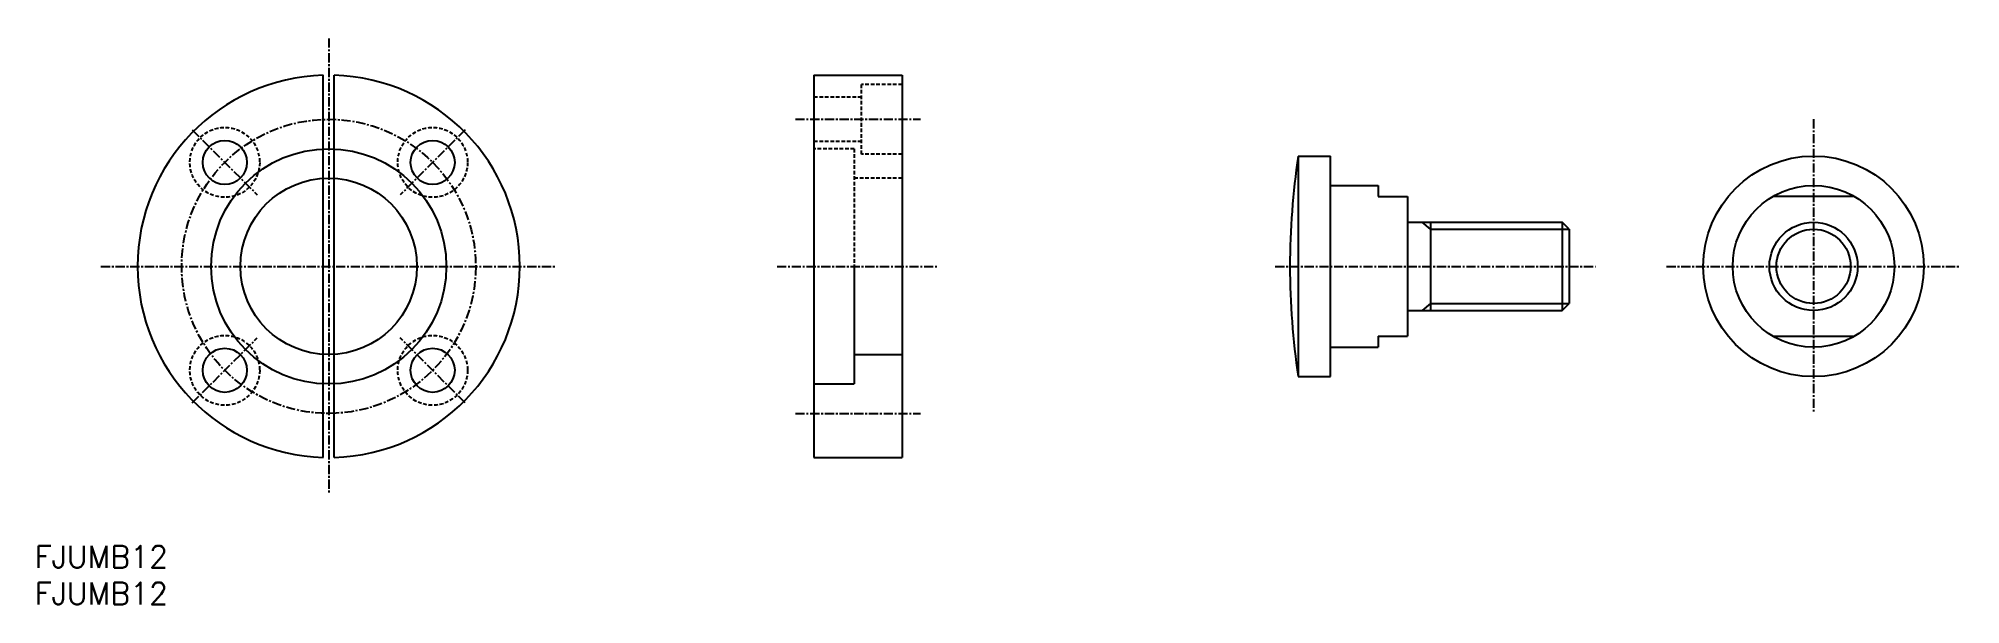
# Model space of a CAD drawing. Extents: x 1 to 262, y 0 to 77.
import ezdxf

# ---------------------------------------------------------------- set-up
doc = ezdxf.new("R2010")
doc.units = 0
doc.linetypes.add('CENTER', pattern=[2, 1.25, -0.25, 0.25, -0.25])
doc.linetypes.add('DASHED', pattern=[0.75, 0.5, -0.25])
doc.layers.get('0').update_dxf_attribs({"linetype": 'CONTINUOUS'})
doc.layers.add('CENTER', color=1, linetype='CENTER')
doc.styles.get("Standard").update_dxf_attribs({"font": 'txt.shx'})

# ---------------------------------------------------------------- blocks, each defined once
blk = doc.blocks.new('*U17')
at = {"color": 7, "linetype": 'CONTINUOUS'}
blk.add_text('FJUMB12', height=3, dxfattribs=at).set_placement((0, 0))
blk = doc.blocks.new('*U18')
at = {"color": 7, "linetype": 'CONTINUOUS'}
blk.add_text('FJUMB12', height=3, dxfattribs=at).set_placement((0, 5))

msp = doc.modelspace()

# ---------------------------------------------------------------- linework, layer by layer
at = {"color": 7, "linetype": 'CONTINUOUS'}
for p, q in [((39.25, 20.01), (39.25, 71.99)), ((40.75, 20.01), (40.75, 71.99)), ((106, 72), (106, 20)), ((106, 72), (118, 72)), ((118, 72), (118, 20)), ((171.9, 61), (176.27, 61)), ((171.9, 61), (171.9, 31)), ((176.27, 31), (176.27, 61)), ((176.27, 57), (182.77, 57)), ((182.77, 57), (182.77, 55.5)), ((182.77, 55.5), (186.77, 55.5)), ((186.77, 55.5), (186.77, 36.5)), ((247.55, 55.5), (236.45, 55.5)), ((186.77, 52), (207.82, 52)), ((189.87, 52), (189.87, 40)), ((207.82, 52), (207.82, 40)), ((208.77, 51.05), (207.82, 52)), ((208.77, 51.05), (208.77, 40.95)), ((111.5, 46), (111.5, 30)), ((186.77, 40), (207.82, 40)), ((207.82, 40), (208.77, 40.95)), ((111.5, 34), (118, 34)), ((176.27, 35), (182.77, 35)), ((176.27, 31), (176.27, 35)), ((182.77, 36.5), (186.77, 36.5)), ((182.77, 36.5), (182.77, 35)), ((236.45, 36.5), (247.55, 36.5)), ((106, 30), (111.5, 30)), ((171.9, 31), (176.27, 31)), ((106, 20), (118, 20))]:
    msp.add_line(p, q, dxfattribs=at)
at = {"color": 3, "linetype": 'DASHED'}
for p, q in [((118, 70.75), (112.5, 70.75)), ((112.5, 61.25), (112.5, 70.75)), ((112.5, 69), (106, 69)), ((112.5, 63), (106, 63)), ((111.5, 62), (106, 62)), ((111.5, 62), (111.5, 46)), ((118, 61.25), (112.5, 61.25)), ((118, 58), (111.5, 58))]:
    msp.add_line(p, q, dxfattribs=at)
at = {"color": 3, "linetype": 'CONTINUOUS'}
for p, q in [((189.87, 51.05), (188.77, 52)), ((189.87, 51.05), (208.77, 51.05)), ((189.87, 40.95), (188.77, 40)), ((189.87, 40.95), (208.77, 40.95))]:
    msp.add_line(p, q, dxfattribs=at)
at = {"color": 3, "linetype": 'DASHED'}
for centre in [(25.86, 60.14), (54.14, 60.14), (25.86, 31.86), (54.14, 31.86)]:
    msp.add_circle(centre, 4.75, dxfattribs=at)
at = {"color": 7, "linetype": 'CONTINUOUS'}
for centre, radius in [((25.86, 60.14), 3), ((54.14, 60.14), 3), ((40, 46), 16), ((242, 46), 15), ((40, 46), 12), ((242, 46), 11), ((242, 46), 5.05), ((25.86, 31.86), 3), ((54.14, 31.86), 3)]:
    msp.add_circle(centre, radius, dxfattribs=at)
at = {"color": 3, "linetype": 'CONTINUOUS'}
msp.add_circle((242, 46), 6, dxfattribs=at)
at = {"color": 7, "linetype": 'CONTINUOUS'}
for centre, radius, start, end in [((40, 46), 26, 91.653, 268.347), ((40, 46), 26, 271.653, 88.347), ((270.77, 46), 100, 171.3731, 188.6269)]:
    msp.add_arc(centre, radius, start, end, dxfattribs=at)
at = {"layer": 'CENTER', "color": 1, "linetype": 'CENTER'}
for p, q in [((40, 77), (40, 15)), ((103.5, 66), (120.5, 66)), ((242, 66), (242, 26)), ((21.44, 64.56), (30.28, 55.72)), ((58.56, 64.56), (49.72, 55.72)), ((9, 46), (71, 46)), ((101, 46), (123, 46)), ((168.77, 46), (212.36, 46)), ((222, 46), (262, 46)), ((21.44, 27.44), (30.28, 36.28)), ((58.56, 27.44), (49.72, 36.28)), ((103.5, 26), (120.5, 26))]:
    msp.add_line(p, q, dxfattribs=at)
msp.add_circle((40, 46), 20, dxfattribs=at)

# ---------------------------------------------------------------- block references
at = {"color": 7, "linetype": 'CONTINUOUS'}
for name in ['*U18', '*U17']:
    msp.add_blockref(name, (0, 0), dxfattribs=at)

doc.saveas('drawing.dxf')
